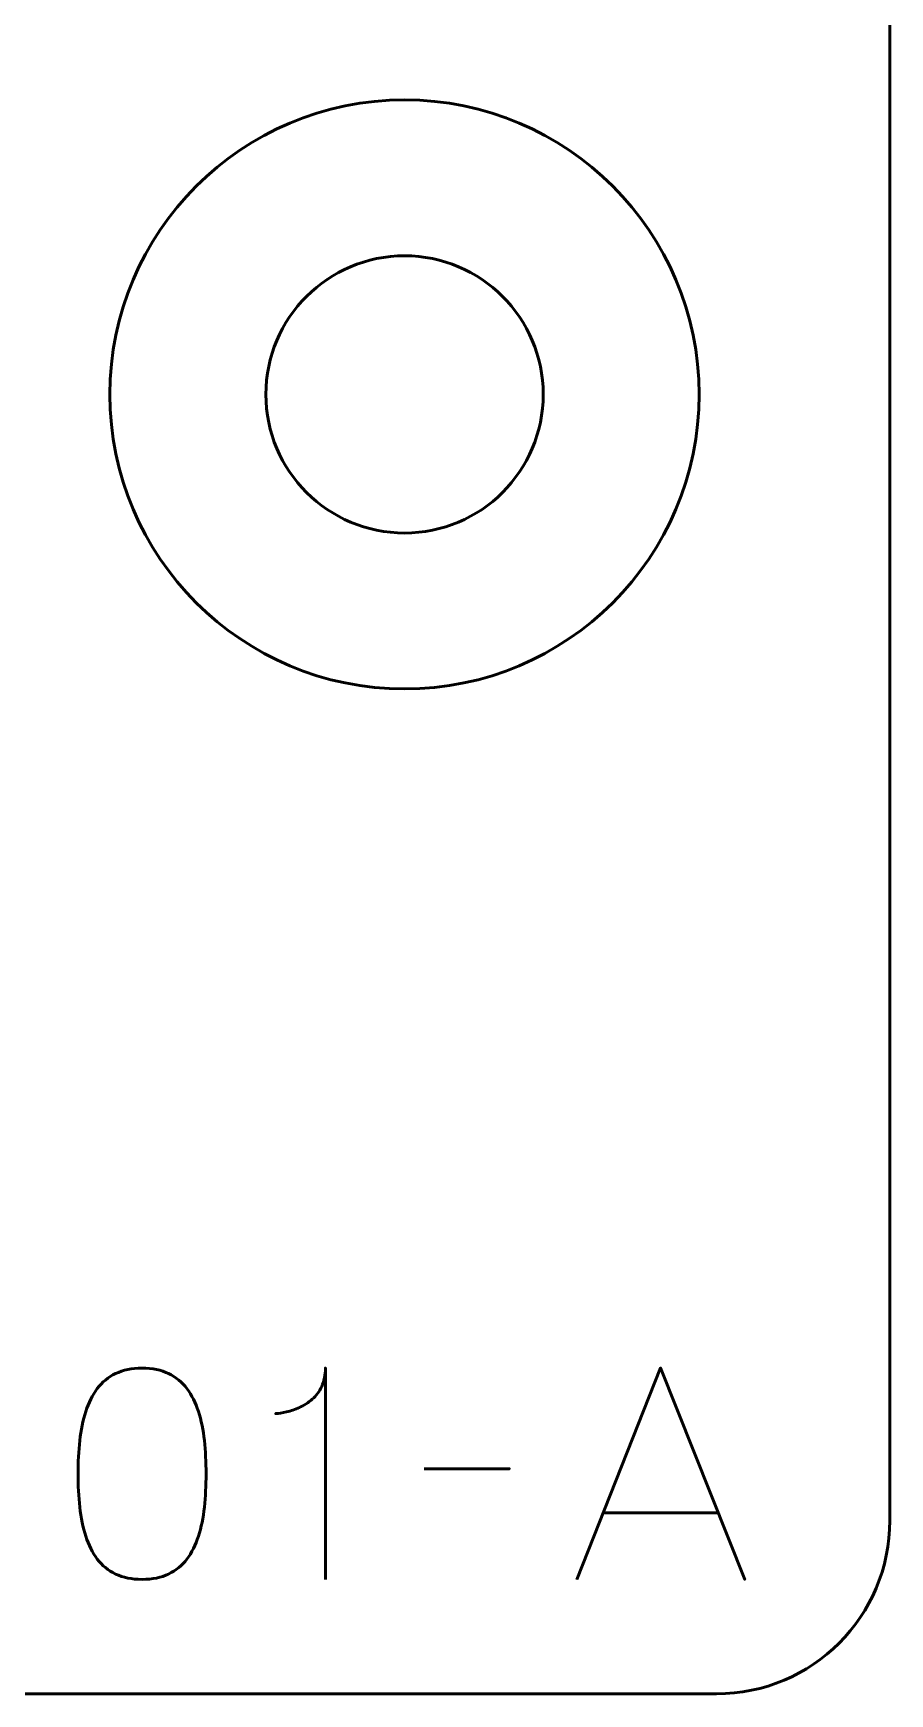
# Model space of a CAD drawing. Header units: centimetres. Extents: x -17.9 to -3.1, y -25.3 to -4.3.
# Drawn here: x -5.571 to -3.1, y -25.35 to -20.557 of the extents above; entities that cross this region are included whole.
import ezdxf

# ---------------------------------------------------------------- set-up
doc = ezdxf.new("R2010")
doc.units = ezdxf.units.CM
doc.header["$MEASUREMENT"] = 0
doc.layers.add('Layer 1', color=7, linetype='Continuous')

msp = doc.modelspace()

# ---------------------------------------------------------------- linework, layer by layer
at = {"layer": 'Layer 1', "color": 2, "lineweight": 53}
msp.add_ellipse((-4.5, -21.6), major_axis=(0, 0.85), ratio=1, dxfattribs=at)
at = {"layer": 'Layer 1', "color": 22, "lineweight": 53}
msp.add_open_spline([(-17.90003, -24.8499), (-17.90003, -24.8499), (-17.90003, -4.84994), (-17.90003, -4.84994), (-17.90003, -4.84994), (-17.90003, -4.57297), (-17.67694, -4.34998), (-17.39994, -4.34998), (-17.39994, -4.34998), (-17.39994, -4.34998), (-3.60007, -4.34998), (-3.60007, -4.34998), (-3.60007, -4.34998), (-3.32293, -4.34998), (-3.09997, -4.57297), (-3.09997, -4.84994), (-3.09997, -4.84994), (-3.09997, -4.84994), (-3.09997, -24.8499), (-3.09997, -24.8499), (-3.09997, -24.8499), (-3.09997, -25.1269), (-3.32293, -25.34999), (-3.60007, -25.34999), (-3.60007, -25.34999), (-3.60007, -25.34999), (-17.39994, -25.34999), (-17.39994, -25.34999), (-17.39994, -25.34999), (-17.67694, -25.34999), (-17.90003, -25.1269), (-17.90003, -24.8499)], degree=3, knots=[0, 0, 0, 0, 0.125, 0.125, 0.125, 0.125, 0.25, 0.25, 0.25, 0.25, 0.375, 0.375, 0.375, 0.375, 0.5, 0.5, 0.5, 0.5, 0.625, 0.625, 0.625, 0.625, 0.75, 0.75, 0.75, 0.75, 0.875, 0.875, 0.875, 0.875, 1, 1, 1, 1], dxfattribs=at)
at = {"layer": 'Layer 1', "lineweight": 53}
msp.add_open_spline([(-4.09996, -21.59994), (-4.09996, -21.82082), (-4.27908, -21.99994), (-4.49996, -21.99994), (-4.49996, -21.99994), (-4.7208, -21.99994), (-4.89998, -21.82082), (-4.89998, -21.59994), (-4.89998, -21.59994), (-4.89998, -21.3791), (-4.7208, -21.19992), (-4.49996, -21.19992), (-4.49996, -21.19992), (-4.27908, -21.19992), (-4.09996, -21.3791), (-4.09996, -21.59994)], degree=3, knots=[0, 0, 0, 0, 0.25, 0.25, 0.25, 0.25, 0.5, 0.5, 0.5, 0.5, 0.75, 0.75, 0.75, 0.75, 1, 1, 1, 1], dxfattribs=at)
at = {"layer": 'Layer 1', "color": 7}
for points, knots in [([(-5.25725, -25.01987), (-5.22761, -25.01973), (-5.20207, -25.01451), (-5.18076, -25.00435), (-5.18076, -25.00435), (-5.1596, -24.99419), (-5.14196, -24.97965), (-5.12785, -24.96117), (-5.12785, -24.96117), (-5.11388, -24.94254), (-5.10287, -24.92053), (-5.09468, -24.89513), (-5.09468, -24.89513), (-5.08664, -24.86973), (-5.08086, -24.84193), (-5.07761, -24.81145), (-5.07761, -24.81145), (-5.07422, -24.78097), (-5.07253, -24.74894), (-5.07267, -24.71507), (-5.07267, -24.71507), (-5.07253, -24.68134), (-5.07422, -24.64931), (-5.07761, -24.61897), (-5.07761, -24.61897), (-5.08086, -24.58863), (-5.08664, -24.56069), (-5.09468, -24.53529), (-5.09468, -24.53529), (-5.10287, -24.51003), (-5.11388, -24.48802), (-5.12785, -24.46925), (-5.12785, -24.46925), (-5.14196, -24.45063), (-5.1596, -24.43609), (-5.18076, -24.42593), (-5.18076, -24.42593), (-5.20207, -24.41563), (-5.22761, -24.41041), (-5.25725, -24.41027), (-5.25725, -24.41027), (-5.28688, -24.41041), (-5.31242, -24.41563), (-5.33373, -24.42593), (-5.33373, -24.42593), (-5.35489, -24.43609), (-5.37253, -24.45063), (-5.38664, -24.46925), (-5.38664, -24.46925), (-5.40062, -24.48802), (-5.41162, -24.51003), (-5.41981, -24.53529), (-5.41981, -24.53529), (-5.42785, -24.56069), (-5.43364, -24.58863), (-5.43688, -24.61897), (-5.43688, -24.61897), (-5.44027, -24.64931), (-5.44196, -24.68134), (-5.44182, -24.71507), (-5.44182, -24.71507), (-5.44196, -24.74894), (-5.44027, -24.78097), (-5.43688, -24.81145), (-5.43688, -24.81145), (-5.43364, -24.84193), (-5.42785, -24.86973), (-5.41981, -24.89513), (-5.41981, -24.89513), (-5.41162, -24.92053), (-5.40062, -24.94254), (-5.38664, -24.96117), (-5.38664, -24.96117), (-5.37253, -24.97965), (-5.35489, -24.99419), (-5.33373, -25.00435), (-5.33373, -25.00435), (-5.31242, -25.01451), (-5.28688, -25.01973), (-5.25725, -25.01987)], [0, 0, 0, 0, 0.05, 0.05, 0.05, 0.05, 0.1, 0.1, 0.1, 0.1, 0.15, 0.15, 0.15, 0.15, 0.2, 0.2, 0.2, 0.2, 0.25, 0.25, 0.25, 0.25, 0.3, 0.3, 0.3, 0.3, 0.35, 0.35, 0.35, 0.35, 0.4, 0.4, 0.4, 0.4, 0.45, 0.45, 0.45, 0.45, 0.5, 0.5, 0.5, 0.5, 0.55, 0.55, 0.55, 0.55, 0.6, 0.6, 0.6, 0.6, 0.65, 0.65, 0.65, 0.65, 0.7, 0.7, 0.7, 0.7, 0.75, 0.75, 0.75, 0.75, 0.8, 0.8, 0.8, 0.8, 0.85, 0.85, 0.85, 0.85, 0.9, 0.9, 0.9, 0.9, 0.95, 0.95, 0.95, 0.95, 1, 1, 1, 1]), ([(-5.25725, -25.01987), (-5.22761, -25.01973), (-5.20207, -25.01451), (-5.18076, -25.00435), (-5.18076, -25.00435), (-5.1596, -24.99419), (-5.14196, -24.97965), (-5.12785, -24.96117), (-5.12785, -24.96117), (-5.11388, -24.94254), (-5.10287, -24.92053), (-5.09468, -24.89513), (-5.09468, -24.89513), (-5.08664, -24.86973), (-5.08086, -24.84193), (-5.07761, -24.81145), (-5.07761, -24.81145), (-5.07422, -24.78097), (-5.07253, -24.74894), (-5.07267, -24.71507), (-5.07267, -24.71507), (-5.07253, -24.68134), (-5.07422, -24.64931), (-5.07761, -24.61897), (-5.07761, -24.61897), (-5.08086, -24.58863), (-5.08664, -24.56069), (-5.09468, -24.53529), (-5.09468, -24.53529), (-5.10287, -24.51003), (-5.11388, -24.48802), (-5.12785, -24.46925), (-5.12785, -24.46925), (-5.14196, -24.45063), (-5.1596, -24.43609), (-5.18076, -24.42593), (-5.18076, -24.42593), (-5.20207, -24.41563), (-5.22761, -24.41041), (-5.25725, -24.41027), (-5.25725, -24.41027), (-5.28688, -24.41041), (-5.31242, -24.41563), (-5.33373, -24.42593), (-5.33373, -24.42593), (-5.35489, -24.43609), (-5.37253, -24.45063), (-5.38664, -24.46925), (-5.38664, -24.46925), (-5.40062, -24.48802), (-5.41162, -24.51003), (-5.41981, -24.53529), (-5.41981, -24.53529), (-5.42785, -24.56069), (-5.43364, -24.58863), (-5.43688, -24.61897), (-5.43688, -24.61897), (-5.44027, -24.64931), (-5.44196, -24.68134), (-5.44182, -24.71507), (-5.44182, -24.71507), (-5.44196, -24.74894), (-5.44027, -24.78097), (-5.43688, -24.81145), (-5.43688, -24.81145), (-5.43364, -24.84193), (-5.42785, -24.86973), (-5.41981, -24.89513), (-5.41981, -24.89513), (-5.41162, -24.92053), (-5.40062, -24.94254), (-5.38664, -24.96117), (-5.38664, -24.96117), (-5.37253, -24.97965), (-5.35489, -24.99419), (-5.33373, -25.00435), (-5.33373, -25.00435), (-5.31242, -25.01451), (-5.28688, -25.01973), (-5.25725, -25.01987)], [0, 0, 0, 0, 0.05, 0.05, 0.05, 0.05, 0.1, 0.1, 0.1, 0.1, 0.15, 0.15, 0.15, 0.15, 0.2, 0.2, 0.2, 0.2, 0.25, 0.25, 0.25, 0.25, 0.3, 0.3, 0.3, 0.3, 0.35, 0.35, 0.35, 0.35, 0.4, 0.4, 0.4, 0.4, 0.45, 0.45, 0.45, 0.45, 0.5, 0.5, 0.5, 0.5, 0.55, 0.55, 0.55, 0.55, 0.6, 0.6, 0.6, 0.6, 0.65, 0.65, 0.65, 0.65, 0.7, 0.7, 0.7, 0.7, 0.75, 0.75, 0.75, 0.75, 0.8, 0.8, 0.8, 0.8, 0.85, 0.85, 0.85, 0.85, 0.9, 0.9, 0.9, 0.9, 0.95, 0.95, 0.95, 0.95, 1, 1, 1, 1]), ([(-4.72808, -25.01987), (-4.72808, -25.01987), (-4.72808, -24.40942), (-4.72808, -24.40942), (-4.72808, -24.40942), (-4.72822, -24.43016), (-4.73189, -24.44794), (-4.73894, -24.46276), (-4.73894, -24.46276), (-4.74586, -24.47772), (-4.75503, -24.49), (-4.76632, -24.49987), (-4.76632, -24.49987), (-4.77761, -24.50975), (-4.78974, -24.51765), (-4.80272, -24.52358), (-4.80272, -24.52358), (-4.81571, -24.52937), (-4.82827, -24.53374), (-4.8404, -24.53642), (-4.8404, -24.53642), (-4.85268, -24.53924), (-4.86312, -24.54094), (-4.87201, -24.5415), (-4.87201, -24.5415), (-4.86312, -24.54094), (-4.85268, -24.53924), (-4.8404, -24.53642), (-4.8404, -24.53642), (-4.82827, -24.53374), (-4.81571, -24.52937), (-4.80272, -24.52358), (-4.80272, -24.52358), (-4.78974, -24.51765), (-4.77761, -24.50975), (-4.76632, -24.49987), (-4.76632, -24.49987), (-4.75503, -24.49), (-4.74586, -24.47772), (-4.73894, -24.46276), (-4.73894, -24.46276), (-4.73189, -24.44794), (-4.72822, -24.43016), (-4.72808, -24.40942), (-4.72808, -24.40942), (-4.72808, -24.40942), (-4.72808, -25.01987), (-4.72808, -25.01987)], [0, 0, 0, 0, 0.0833333, 0.0833333, 0.0833333, 0.0833333, 0.1666667, 0.1666667, 0.1666667, 0.1666667, 0.25, 0.25, 0.25, 0.25, 0.3333333, 0.3333333, 0.3333333, 0.3333333, 0.4166667, 0.4166667, 0.4166667, 0.4166667, 0.5, 0.5, 0.5, 0.5, 0.5833333, 0.5833333, 0.5833333, 0.5833333, 0.6666667, 0.6666667, 0.6666667, 0.6666667, 0.75, 0.75, 0.75, 0.75, 0.8333333, 0.8333333, 0.8333333, 0.8333333, 0.9166667, 0.9166667, 0.9166667, 0.9166667, 1, 1, 1, 1]), ([(-4.00332, -25.01987), (-4.00332, -25.01987), (-3.76117, -24.40942), (-3.76117, -24.40942), (-3.76117, -24.40942), (-3.76117, -24.40942), (-3.51818, -25.01987), (-3.51818, -25.01987), (-3.51818, -25.01987), (-3.51818, -25.01987), (-3.76117, -24.40942), (-3.76117, -24.40942), (-3.76117, -24.40942), (-3.76117, -24.40942), (-4.00332, -25.01987), (-4.00332, -25.01987)], [0, 0, 0, 0, 0.25, 0.25, 0.25, 0.25, 0.5, 0.5, 0.5, 0.5, 0.75, 0.75, 0.75, 0.75, 1, 1, 1, 1]), ([(-4.44359, -24.70068), (-4.44359, -24.70068), (-4.19721, -24.70068), (-4.19721, -24.70068), (-4.19721, -24.70068), (-4.19721, -24.70068), (-4.44359, -24.70068), (-4.44359, -24.70068)], [0, 0, 0, 0, 0.5, 0.5, 0.5, 0.5, 1, 1, 1, 1]), ([(-3.92712, -24.82768), (-3.92712, -24.82768), (-3.59522, -24.82768), (-3.59522, -24.82768), (-3.59522, -24.82768), (-3.59522, -24.82768), (-3.92712, -24.82768), (-3.92712, -24.82768)], [0, 0, 0, 0, 0.5, 0.5, 0.5, 0.5, 1, 1, 1, 1])]:
    msp.add_open_spline(points, degree=3, knots=knots, dxfattribs=at)
at = {"layer": 'Layer 1', "color": 30, "lineweight": 53}
for points, knots in [([(-5.25725, -25.01987), (-5.22761, -25.01973), (-5.20207, -25.01451), (-5.18076, -25.00435), (-5.18076, -25.00435), (-5.1596, -24.99419), (-5.14196, -24.97965), (-5.12785, -24.96117), (-5.12785, -24.96117), (-5.11388, -24.94254), (-5.10287, -24.92053), (-5.09468, -24.89513), (-5.09468, -24.89513), (-5.08664, -24.86973), (-5.08086, -24.84193), (-5.07761, -24.81145), (-5.07761, -24.81145), (-5.07422, -24.78097), (-5.07253, -24.74894), (-5.07267, -24.71507), (-5.07267, -24.71507), (-5.07253, -24.68134), (-5.07422, -24.64931), (-5.07761, -24.61897), (-5.07761, -24.61897), (-5.08086, -24.58863), (-5.08664, -24.56069), (-5.09468, -24.53529), (-5.09468, -24.53529), (-5.10287, -24.51003), (-5.11388, -24.48802), (-5.12785, -24.46925), (-5.12785, -24.46925), (-5.14196, -24.45063), (-5.1596, -24.43609), (-5.18076, -24.42593), (-5.18076, -24.42593), (-5.20207, -24.41563), (-5.22761, -24.41041), (-5.25725, -24.41027), (-5.25725, -24.41027), (-5.28688, -24.41041), (-5.31242, -24.41563), (-5.33373, -24.42593), (-5.33373, -24.42593), (-5.35489, -24.43609), (-5.37253, -24.45063), (-5.38664, -24.46925), (-5.38664, -24.46925), (-5.40062, -24.48802), (-5.41162, -24.51003), (-5.41981, -24.53529), (-5.41981, -24.53529), (-5.42785, -24.56069), (-5.43364, -24.58863), (-5.43688, -24.61897), (-5.43688, -24.61897), (-5.44027, -24.64931), (-5.44196, -24.68134), (-5.44182, -24.71507), (-5.44182, -24.71507), (-5.44196, -24.74894), (-5.44027, -24.78097), (-5.43688, -24.81145), (-5.43688, -24.81145), (-5.43364, -24.84193), (-5.42785, -24.86973), (-5.41981, -24.89513), (-5.41981, -24.89513), (-5.41162, -24.92053), (-5.40062, -24.94254), (-5.38664, -24.96117), (-5.38664, -24.96117), (-5.37253, -24.97965), (-5.35489, -24.99419), (-5.33373, -25.00435), (-5.33373, -25.00435), (-5.31242, -25.01451), (-5.28688, -25.01973), (-5.25725, -25.01987)], [0, 0, 0, 0, 0.05, 0.05, 0.05, 0.05, 0.1, 0.1, 0.1, 0.1, 0.15, 0.15, 0.15, 0.15, 0.2, 0.2, 0.2, 0.2, 0.25, 0.25, 0.25, 0.25, 0.3, 0.3, 0.3, 0.3, 0.35, 0.35, 0.35, 0.35, 0.4, 0.4, 0.4, 0.4, 0.45, 0.45, 0.45, 0.45, 0.5, 0.5, 0.5, 0.5, 0.55, 0.55, 0.55, 0.55, 0.6, 0.6, 0.6, 0.6, 0.65, 0.65, 0.65, 0.65, 0.7, 0.7, 0.7, 0.7, 0.75, 0.75, 0.75, 0.75, 0.8, 0.8, 0.8, 0.8, 0.85, 0.85, 0.85, 0.85, 0.9, 0.9, 0.9, 0.9, 0.95, 0.95, 0.95, 0.95, 1, 1, 1, 1]), ([(-5.25725, -25.01987), (-5.22761, -25.01973), (-5.20207, -25.01451), (-5.18076, -25.00435), (-5.18076, -25.00435), (-5.1596, -24.99419), (-5.14196, -24.97965), (-5.12785, -24.96117), (-5.12785, -24.96117), (-5.11388, -24.94254), (-5.10287, -24.92053), (-5.09468, -24.89513), (-5.09468, -24.89513), (-5.08664, -24.86973), (-5.08086, -24.84193), (-5.07761, -24.81145), (-5.07761, -24.81145), (-5.07422, -24.78097), (-5.07253, -24.74894), (-5.07267, -24.71507), (-5.07267, -24.71507), (-5.07253, -24.68134), (-5.07422, -24.64931), (-5.07761, -24.61897), (-5.07761, -24.61897), (-5.08086, -24.58863), (-5.08664, -24.56069), (-5.09468, -24.53529), (-5.09468, -24.53529), (-5.10287, -24.51003), (-5.11388, -24.48802), (-5.12785, -24.46925), (-5.12785, -24.46925), (-5.14196, -24.45063), (-5.1596, -24.43609), (-5.18076, -24.42593), (-5.18076, -24.42593), (-5.20207, -24.41563), (-5.22761, -24.41041), (-5.25725, -24.41027), (-5.25725, -24.41027), (-5.28688, -24.41041), (-5.31242, -24.41563), (-5.33373, -24.42593), (-5.33373, -24.42593), (-5.35489, -24.43609), (-5.37253, -24.45063), (-5.38664, -24.46925), (-5.38664, -24.46925), (-5.40062, -24.48802), (-5.41162, -24.51003), (-5.41981, -24.53529), (-5.41981, -24.53529), (-5.42785, -24.56069), (-5.43364, -24.58863), (-5.43688, -24.61897), (-5.43688, -24.61897), (-5.44027, -24.64931), (-5.44196, -24.68134), (-5.44182, -24.71507), (-5.44182, -24.71507), (-5.44196, -24.74894), (-5.44027, -24.78097), (-5.43688, -24.81145), (-5.43688, -24.81145), (-5.43364, -24.84193), (-5.42785, -24.86973), (-5.41981, -24.89513), (-5.41981, -24.89513), (-5.41162, -24.92053), (-5.40062, -24.94254), (-5.38664, -24.96117), (-5.38664, -24.96117), (-5.37253, -24.97965), (-5.35489, -24.99419), (-5.33373, -25.00435), (-5.33373, -25.00435), (-5.31242, -25.01451), (-5.28688, -25.01973), (-5.25725, -25.01987)], [0, 0, 0, 0, 0.05, 0.05, 0.05, 0.05, 0.1, 0.1, 0.1, 0.1, 0.15, 0.15, 0.15, 0.15, 0.2, 0.2, 0.2, 0.2, 0.25, 0.25, 0.25, 0.25, 0.3, 0.3, 0.3, 0.3, 0.35, 0.35, 0.35, 0.35, 0.4, 0.4, 0.4, 0.4, 0.45, 0.45, 0.45, 0.45, 0.5, 0.5, 0.5, 0.5, 0.55, 0.55, 0.55, 0.55, 0.6, 0.6, 0.6, 0.6, 0.65, 0.65, 0.65, 0.65, 0.7, 0.7, 0.7, 0.7, 0.75, 0.75, 0.75, 0.75, 0.8, 0.8, 0.8, 0.8, 0.85, 0.85, 0.85, 0.85, 0.9, 0.9, 0.9, 0.9, 0.95, 0.95, 0.95, 0.95, 1, 1, 1, 1]), ([(-4.72808, -25.01987), (-4.72808, -25.01987), (-4.72808, -24.40942), (-4.72808, -24.40942), (-4.72808, -24.40942), (-4.72822, -24.43016), (-4.73189, -24.44794), (-4.73894, -24.46276), (-4.73894, -24.46276), (-4.74586, -24.47772), (-4.75503, -24.49), (-4.76632, -24.49987), (-4.76632, -24.49987), (-4.77761, -24.50975), (-4.78974, -24.51765), (-4.80272, -24.52358), (-4.80272, -24.52358), (-4.81571, -24.52937), (-4.82827, -24.53374), (-4.8404, -24.53642), (-4.8404, -24.53642), (-4.85268, -24.53924), (-4.86312, -24.54094), (-4.87201, -24.5415), (-4.87201, -24.5415), (-4.86312, -24.54094), (-4.85268, -24.53924), (-4.8404, -24.53642), (-4.8404, -24.53642), (-4.82827, -24.53374), (-4.81571, -24.52937), (-4.80272, -24.52358), (-4.80272, -24.52358), (-4.78974, -24.51765), (-4.77761, -24.50975), (-4.76632, -24.49987), (-4.76632, -24.49987), (-4.75503, -24.49), (-4.74586, -24.47772), (-4.73894, -24.46276), (-4.73894, -24.46276), (-4.73189, -24.44794), (-4.72822, -24.43016), (-4.72808, -24.40942), (-4.72808, -24.40942), (-4.72808, -24.40942), (-4.72808, -25.01987), (-4.72808, -25.01987)], [0, 0, 0, 0, 0.0833333, 0.0833333, 0.0833333, 0.0833333, 0.1666667, 0.1666667, 0.1666667, 0.1666667, 0.25, 0.25, 0.25, 0.25, 0.3333333, 0.3333333, 0.3333333, 0.3333333, 0.4166667, 0.4166667, 0.4166667, 0.4166667, 0.5, 0.5, 0.5, 0.5, 0.5833333, 0.5833333, 0.5833333, 0.5833333, 0.6666667, 0.6666667, 0.6666667, 0.6666667, 0.75, 0.75, 0.75, 0.75, 0.8333333, 0.8333333, 0.8333333, 0.8333333, 0.9166667, 0.9166667, 0.9166667, 0.9166667, 1, 1, 1, 1]), ([(-4.00332, -25.01987), (-4.00332, -25.01987), (-3.76117, -24.40942), (-3.76117, -24.40942), (-3.76117, -24.40942), (-3.76117, -24.40942), (-3.51818, -25.01987), (-3.51818, -25.01987), (-3.51818, -25.01987), (-3.51818, -25.01987), (-3.76117, -24.40942), (-3.76117, -24.40942), (-3.76117, -24.40942), (-3.76117, -24.40942), (-4.00332, -25.01987), (-4.00332, -25.01987)], [0, 0, 0, 0, 0.25, 0.25, 0.25, 0.25, 0.5, 0.5, 0.5, 0.5, 0.75, 0.75, 0.75, 0.75, 1, 1, 1, 1]), ([(-4.44359, -24.70068), (-4.44359, -24.70068), (-4.19721, -24.70068), (-4.19721, -24.70068), (-4.19721, -24.70068), (-4.19721, -24.70068), (-4.44359, -24.70068), (-4.44359, -24.70068)], [0, 0, 0, 0, 0.5, 0.5, 0.5, 0.5, 1, 1, 1, 1]), ([(-3.92712, -24.82768), (-3.92712, -24.82768), (-3.59522, -24.82768), (-3.59522, -24.82768), (-3.59522, -24.82768), (-3.59522, -24.82768), (-3.92712, -24.82768), (-3.92712, -24.82768)], [0, 0, 0, 0, 0.5, 0.5, 0.5, 0.5, 1, 1, 1, 1])]:
    msp.add_open_spline(points, degree=3, knots=knots, dxfattribs=at)

doc.saveas('drawing.dxf')
